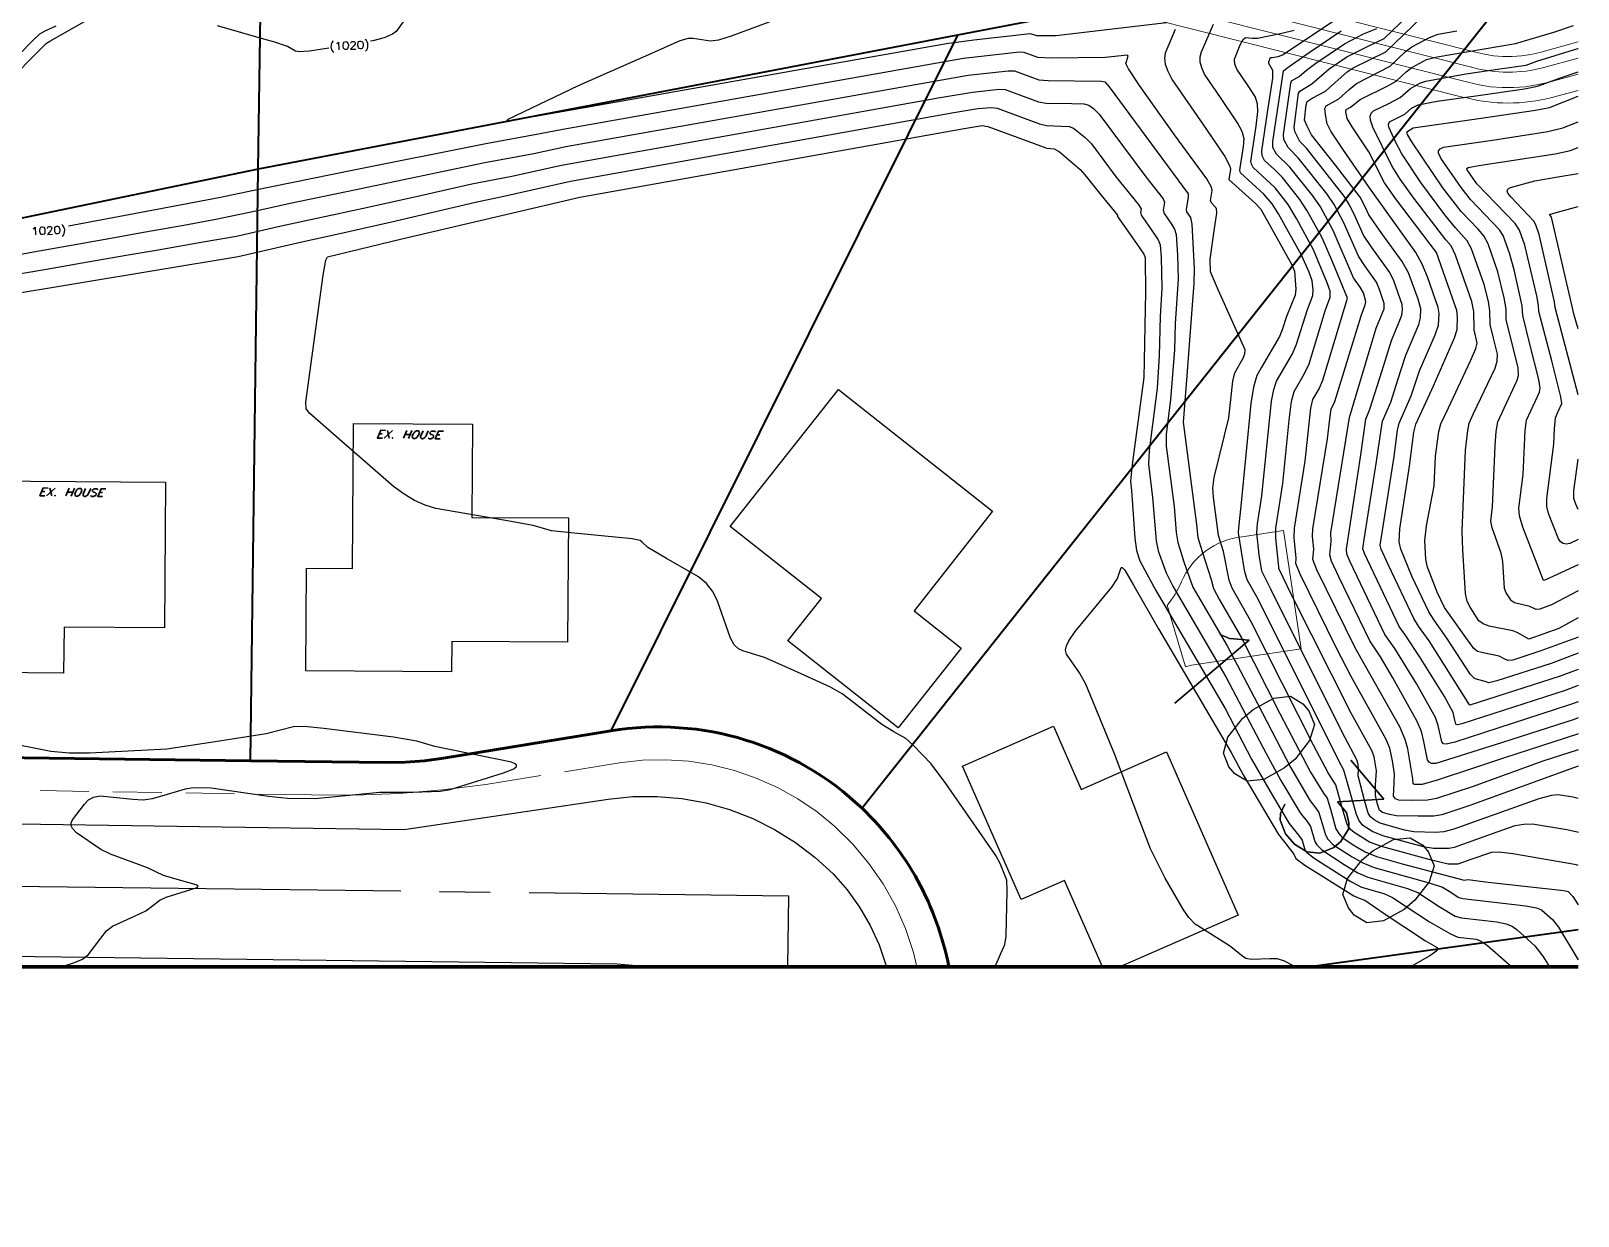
# Model space of a CAD drawing. Header units: feet. Extents: x 7 to 2308, y -319 to 1396.
# Drawn here: x 1217.5 to 1615.1, y -317.9 to -13.3 of the extents above; entities that cross this region are included whole.
import ezdxf

# ---------------------------------------------------------------- set-up
doc = ezdxf.new("R2010")
doc.units = ezdxf.units.FT
doc.header["$MEASUREMENT"] = 0
for name, color, linetype in [('PDF_ANNOT-DL-T20', 7, 'Continuous'), ('PDF_TB-BORDER', 7, 'Continuous'), ('PDF_X1003BASE$1ELEV_ANNO_COV', 7, 'Continuous'), ('PDF_X1003BASE$PA_PARCEL', 7, 'Continuous'), ('PDF_X1003BASE$PA_ROW', 7, 'Continuous'), ('PDF_X1003BASE$SD_CL', 7, 'Continuous'), ('PDF_X1003BASE$ST_STREET_CL', 7, 'Continuous'), ('PDF_X1003BASE$TR_CURB', 7, 'Continuous'), ('PDF_X1003BASE$TR_SIDEWALK', 7, 'Continuous')]:
    doc.layers.add(name, color=color, linetype=linetype)
for name, color, linetype, true_color in [('PDF_X1003BASE$BL_BUILDING', 7, 'Continuous', 0x979797), ('PDF_X1003BASE$CR_CONT_DEF', 7, 'Continuous', 0x979797), ('PDF_X1003BASE$CR_NDX_DEF', 7, 'Continuous', 0x767676)]:
    doc.layers.add(name, color=color, linetype=linetype, true_color=true_color)

msp = doc.modelspace()

# ---------------------------------------------------------------- linework, layer by layer
at = {"layer": 'PDF_ANNOT-DL-T20', "lineweight": 30}
for points in [[(1307.78, -117.95), (1306.5, -117.95), (1307.35, -115.93), (1308.58, -115.98)], [(1307.73, -116.89), (1306.98, -116.89)], [(1308.21, -117.95), (1310.39, -115.98)], [(1309.54, -118.01), (1309.06, -115.98)], [(1313.17, -118.01), (1314.02, -116.03)], [(1314.98, -116.99), (1313.65, -116.99)], [(1314.5, -118.06), (1315.35, -116.03)], [(1319.56, -116.09), (1318.92, -117.53), (1318.71, -117.79), (1318.44, -118.01), (1318.12, -118.11), (1317.96, -118.11), (1317.7, -118.01), (1317.59, -117.79), (1317.59, -117.53), (1318.23, -116.09)], [(1319.51, -117.85), (1319.62, -118.01), (1319.83, -118.11), (1320.2, -118.11), (1320.58, -118.01), (1320.84, -117.85), (1320.95, -117.58), (1320.95, -117.37), (1320.9, -117.26), (1320.74, -117.15), (1320.2, -116.99), (1320.1, -116.89), (1320.04, -116.78), (1319.99, -116.62), (1320.1, -116.41), (1320.36, -116.19), (1320.68, -116.14), (1321.06, -116.14), (1321.32, -116.25), (1321.43, -116.41)], [(1322.6, -118.17), (1321.38, -118.11), (1322.23, -116.14), (1323.45, -116.14)], [(1322.55, -117.1), (1321.8, -117.1)], [(1221.04, -132.77), (1219.77, -132.77), (1220.62, -130.75), (1221.84, -130.8)], [(1221.47, -132.77), (1223.66, -130.8)], [(1222.8, -132.77), (1222.32, -130.8)], [(1226.43, -132.83), (1227.28, -130.86)], [(1227.76, -132.88), (1228.62, -130.86)], [(1232.83, -130.91), (1232.19, -132.35), (1231.97, -132.61), (1231.71, -132.83), (1231.39, -132.93), (1231.23, -132.93), (1230.96, -132.83), (1230.85, -132.61), (1230.85, -132.35), (1231.49, -130.91)], [(1232.77, -132.67), (1232.88, -132.83), (1233.09, -132.93), (1233.52, -132.93), (1233.84, -132.83), (1234.11, -132.67), (1234.21, -132.4), (1234.21, -132.19), (1234.16, -132.08), (1234, -131.97), (1233.52, -131.81), (1233.36, -131.71), (1233.31, -131.6), (1233.25, -131.39), (1233.36, -131.23), (1233.63, -131.02), (1233.95, -130.96), (1234.32, -130.96), (1234.59, -131.07), (1234.69, -131.23)], [(1235.87, -132.99), (1234.64, -132.93), (1235.49, -130.96), (1236.72, -130.96)], [(1220.99, -131.71), (1220.25, -131.71)], [(1228.24, -131.81), (1226.91, -131.81)], [(1235.81, -131.92), (1235.07, -131.92)]]:
    msp.add_lwpolyline(points, dxfattribs=at)
for points in [[(1310.39, -117.79), (1310.45, -117.9), (1310.34, -118.01), (1310.29, -117.9)], [(1316.58, -116.09), (1316.95, -116.09), (1317.11, -116.19), (1317.22, -116.35), (1317.27, -116.57), (1317.22, -116.83), (1317, -117.31), (1316.79, -117.58), (1316.63, -117.79), (1316.36, -117.95), (1316.15, -118.06), (1315.78, -118.06), (1315.62, -117.95), (1315.51, -117.79), (1315.46, -117.58), (1315.51, -117.31), (1315.72, -116.83), (1315.94, -116.57), (1316.1, -116.35), (1316.36, -116.14)], [(1229.84, -130.91), (1230.21, -130.91), (1230.37, -131.02), (1230.48, -131.18), (1230.53, -131.39), (1230.48, -131.65), (1230.27, -132.13), (1230.05, -132.4), (1229.89, -132.61), (1229.63, -132.77), (1229.41, -132.88), (1229.04, -132.88), (1228.88, -132.77), (1228.78, -132.61), (1228.72, -132.4), (1228.78, -132.13), (1228.99, -131.65), (1229.2, -131.34), (1229.36, -131.18), (1229.63, -130.96)], [(1223.66, -132.61), (1223.71, -132.72), (1223.6, -132.83), (1223.55, -132.72)]]:
    msp.add_lwpolyline(points, close=True, dxfattribs=at)
at = {"layer": 'PDF_TB-BORDER', "lineweight": 140}
msp.add_lwpolyline([(1154.46, -317.82), (1154.46, -253.84), (1615.06, -253.84)], dxfattribs=at)
at = {"layer": 'PDF_X1003BASE$1ELEV_ANNO_COV', "lineweight": 25}
for points in [[(1296.05, -16.56), (1296.21, -16.5), (1296.48, -16.18), (1296.59, -18.16)], [(1299.68, -16.5), (1299.68, -16.4), (1299.73, -16.24), (1299.84, -16.13), (1300, -16.02), (1300.42, -16.02), (1300.58, -16.08), (1300.69, -16.18), (1300.8, -16.4), (1300.8, -16.56), (1300.74, -16.77), (1300.53, -17.04), (1299.62, -18.05), (1300.96, -18)], [(1221.68, -64.11), (1221.68, -64), (1221.79, -63.79), (1221.9, -63.68), (1222.06, -63.58), (1222.43, -63.58), (1222.75, -63.74), (1222.86, -63.95), (1222.86, -64.11), (1222.59, -64.64), (1221.68, -65.6), (1223.02, -65.55)], [(1218.06, -64.16), (1218.27, -64.06), (1218.54, -63.74), (1218.65, -65.76)]]:
    msp.add_lwpolyline(points, dxfattribs=at)
for points in [[(1297.92, -16.24), (1298.4, -16.08), (1298.72, -16.18), (1298.88, -16.45), (1299.04, -16.93), (1299.04, -17.2), (1298.93, -17.68), (1298.77, -18), (1298.51, -18.1), (1298.29, -18.1), (1298.03, -18), (1297.81, -17.73), (1297.71, -17.25), (1297.71, -16.98), (1297.76, -16.5)], [(1302.02, -15.92), (1302.24, -15.92), (1302.5, -16.02), (1302.72, -16.29), (1302.82, -16.77), (1302.82, -17.04), (1302.77, -17.52), (1302.56, -17.84), (1302.29, -17.94), (1302.13, -17.94), (1301.81, -17.84), (1301.6, -17.57), (1301.49, -17.09), (1301.49, -16.82), (1301.54, -16.34), (1301.76, -16.02)], [(1224.08, -63.52), (1224.24, -63.52), (1224.56, -63.58), (1224.72, -63.84), (1224.88, -64.32), (1224.88, -64.59), (1224.78, -65.07), (1224.62, -65.39), (1224.35, -65.5), (1224.14, -65.5), (1223.87, -65.44), (1223.66, -65.12), (1223.55, -64.7), (1223.55, -64.38), (1223.6, -63.9), (1223.76, -63.63)], [(1220.25, -63.68), (1220.46, -63.68), (1220.73, -63.74), (1220.94, -64), (1221.04, -64.48), (1221.04, -64.8), (1220.99, -65.28), (1220.83, -65.55), (1220.51, -65.66), (1220.35, -65.66), (1220.03, -65.6), (1219.87, -65.34), (1219.71, -64.86), (1219.71, -64.54), (1219.82, -64.06), (1219.98, -63.79)], [(1511.43, -186.03), (1530.51, -169.88), (1525.5, -169.45), (1523.05, -168.39), (1525.5, -169.45), (1530.51, -169.88)], [(1544.37, -186.24), (1545.87, -188.06), (1547.31, -191.52), (1546.08, -195.68), (1542.35, -200.43), (1539.58, -202.72), (1534.3, -205.65), (1530.03, -206.13), (1526.83, -204.21), (1525.29, -202.4), (1523.9, -198.88), (1525.07, -194.77), (1528.86, -189.98), (1531.58, -187.68), (1536.86, -184.75), (1541.12, -184.27)], [(1544.37, -186.24), (1545.87, -188.06), (1547.31, -191.52), (1546.08, -195.68), (1542.35, -200.43), (1539.58, -202.72), (1534.3, -205.65), (1530.03, -206.13), (1526.83, -204.21), (1525.29, -202.4), (1523.9, -198.88), (1525.07, -194.77), (1528.86, -189.98), (1531.58, -187.68), (1536.86, -184.75), (1541.12, -184.27)], [(1539.68, -211.99), (1538.62, -214.45), (1538.51, -216.15), (1539.9, -219.62), (1542.19, -222.34), (1545.39, -224.31), (1548.74, -224.58), (1552.26, -223.19), (1554.08, -221.64), (1556.05, -218.44), (1556.16, -216.79), (1555.52, -214.18), (1553.22, -211.46), (1565.11, -210.77), (1556.63, -200.75), (1565.11, -210.77), (1553.22, -211.46), (1555.52, -214.18), (1556.16, -216.79), (1556.05, -218.44), (1554.08, -221.64), (1552.26, -223.19), (1548.74, -224.58), (1545.39, -224.31), (1542.19, -222.34), (1539.9, -219.62), (1538.51, -216.15), (1538.62, -214.45)], [(1575.13, -222.55), (1576.63, -224.36), (1578.07, -227.88), (1576.84, -231.99), (1573.11, -236.73), (1570.34, -239.08), (1565.06, -242.01), (1560.79, -242.49), (1557.54, -240.52), (1556.05, -238.7), (1554.61, -235.24), (1555.84, -231.08), (1559.57, -226.33), (1562.34, -224.04), (1567.62, -221.11), (1571.88, -220.63)], [(1575.13, -222.55), (1576.63, -224.36), (1578.07, -227.88), (1576.84, -231.99), (1573.11, -236.73), (1570.34, -239.08), (1565.06, -242.01), (1560.79, -242.49), (1557.54, -240.52), (1556.05, -238.7), (1554.61, -235.24), (1555.84, -231.08), (1559.57, -226.33), (1562.34, -224.04), (1567.62, -221.11), (1571.88, -220.63)]]:
    msp.add_lwpolyline(points, close=True, dxfattribs=at)
for centre, radius, start, end in [((1296.62, -17.31), 2.07, 135.6339, 230.3917), ((1301.97, -17.06), 2.1, 315.5647, 48.4544), ((1224.04, -64.66), 2.09, 315.2772, 50.6447)]:
    msp.add_arc(centre, radius, start, end, dxfattribs=at)
at = {"layer": 'PDF_X1003BASE$BL_BUILDING', "lineweight": 25}
for points in [[(1412, -170.04), (1420.59, -159.16), (1397.18, -140.66), (1424.96, -105.48), (1464.57, -136.77), (1444.42, -162.36), (1456.52, -171.9), (1440.31, -192.43)], [(1288.11, -177.77), (1288.27, -151.38), (1300.1, -151.49), (1300.37, -114.22), (1330.92, -114.38), (1330.76, -138.32), (1355.6, -138.48), (1355.39, -170.41), (1325.59, -170.25), (1325.53, -178.04)], [(1188.74, -178.04), (1188.95, -153.25), (1205.48, -153.35), (1205.69, -128.94), (1252.07, -129.31), (1251.81, -166.73), (1225.95, -166.52), (1225.84, -178.35)]]:
    msp.add_lwpolyline(points, close=True, dxfattribs=at)
msp.add_lwpolyline([(1492.84, -253.84), (1483.07, -231.61), (1471.92, -236.52), (1456.84, -202.29), (1480.24, -192), (1487.38, -208.21), (1509.3, -198.61), (1527.69, -240.52), (1497.33, -253.84)], dxfattribs=at)
at = {"layer": 'PDF_X1003BASE$CR_CONT_DEF', "lineweight": 25}
for points in [[(1209.96, -28.07), (1221.47, -16.45), (1222.27, -15.97), (1241.94, -4.72)], [(1408.96, -10.37), (1397.4, -14.64), (1394.14, -15.7), (1392.12, -15.97), (1387.64, -15.28), (1386.36, -15.28), (1384.18, -15.86), (1376.18, -19.44), (1358.11, -27.43), (1340.03, -36.12), (1339.66, -36.5), (1339.87, -36.55), (1452.79, -16.56), (1459.77, -15.65), (1474.27, -14), (1475.87, -14.48), (1480.88, -14.48), (1509.3, -11.12)], [(1615.06, -210.55), (1613.68, -210.18), (1609.95, -209.59), (1608.24, -209.75), (1604.99, -210.66), (1583.13, -218.44), (1580.57, -219.14), (1578.44, -219.3), (1572.89, -219.14), (1570.44, -218.66), (1564.2, -216.9), (1562.66, -216.05), (1561.7, -215.3), (1561.11, -214.29), (1560.15, -210.98), (1558.55, -204.74), (1558.61, -203.14), (1558.55, -201.86), (1558.18, -200.59), (1554.45, -193.5), (1536.11, -156.76), (1533.76, -152.13), (1533.12, -147.97), (1532.54, -142.32), (1532.7, -139.97), (1533.76, -132.83), (1536.27, -108.46), (1536.86, -105.43), (1537.6, -103.29), (1541.71, -96.31), (1542.67, -93.86), (1545.49, -84.9), (1546.93, -81.28), (1546.99, -79.89), (1546.72, -77.54), (1545.92, -75.31), (1544, -70.93), (1538.08, -60.33), (1536.43, -57.77), (1534.3, -55.31), (1528.33, -49.77), (1528.17, -49.13), (1529.07, -43.05), (1529.23, -41.03), (1528.7, -39.16), (1527.53, -36.92), (1523.32, -30.68), (1519.05, -24.45), (1518.36, -22.85), (1517.98, -21.36), (1517.98, -19.97), (1518.3, -18.69), (1521.4, -11.55)], [(1615.06, -198.03), (1606.05, -201.01), (1587.82, -207.57), (1578.65, -210.55), (1576.36, -210.98), (1572.2, -211.09), (1569, -210.98), (1568.15, -210.61), (1567.67, -209.97), (1567.83, -206.66), (1567.88, -204.21), (1567.35, -200.85), (1566.66, -197.65), (1565.64, -195.2), (1556.74, -179.21), (1553.01, -171.96), (1543.68, -152.93), (1542.56, -150.21), (1542.61, -148.82), (1542.13, -143.54), (1542.19, -141.14), (1544.91, -123.87), (1546.4, -110.28), (1546.93, -108.04), (1548.53, -105.27), (1549.44, -103.08), (1555.84, -82.02), (1552, -72.8), (1549.28, -66.46), (1545.44, -59.53), (1543.57, -56.65), (1539.1, -51), (1537.02, -48.97), (1534.51, -46.62), (1533.87, -45.4), (1533.82, -44.17), (1535.26, -34.26), (1536.59, -25.46), (1536.64, -23.49), (1535.63, -21.73), (1535.58, -21.25), (1536.06, -20.18), (1536.48, -20.13), (1538.03, -19.92), (1539.1, -19.49), (1553.12, -10.16)], [(1615.06, -185.71), (1612.88, -186.51), (1583.4, -196.05), (1581.16, -196.64), (1580.46, -196.53), (1580.04, -196), (1579.13, -191.79), (1578.39, -189.76), (1573.64, -181.18), (1567.94, -172.06), (1565.43, -168.39), (1556.47, -149.78), (1555.68, -147.75), (1555.57, -146.48), (1559.14, -122.86), (1560.53, -113.1), (1561.59, -110.54), (1564.68, -100.57), (1567.08, -92.9), (1568.74, -88.9), (1569.8, -86.34), (1569.96, -84.9), (1569.86, -83.62), (1567.72, -77.54), (1566.66, -75.41), (1562.07, -69.02), (1559.94, -65.82), (1557.75, -60.97), (1556.42, -58.19), (1554.93, -55.79), (1545.28, -43.48), (1543.57, -41.72), (1542.29, -39.16), (1542.08, -38.09), (1543.25, -29.3), (1543.57, -28.77), (1546.67, -26.95), (1551.14, -23.11), (1555.68, -20.02), (1560.79, -17.41), (1565.27, -15.28), (1571.4, -9.36)], [(1615.06, -181.55), (1611.76, -182.83), (1585.21, -191.36), (1584.09, -191.63), (1583.66, -191.42), (1583.4, -190.46), (1582.97, -188.48), (1580.73, -184.38), (1574.28, -174.09), (1570.66, -168.49), (1569.11, -166.36), (1560.21, -147.59), (1559.78, -146.42), (1560.1, -143.97), (1563.3, -123.98), (1564.47, -115.82), (1564.79, -113.64), (1566.92, -108.73), (1568.74, -102.97), (1570.76, -96.63), (1574.12, -88.79), (1574.6, -87.09), (1574.65, -84.74), (1573.96, -82.24), (1571.46, -75.52), (1569.86, -72.59), (1564.63, -65.34), (1561.27, -60.59), (1560.31, -58.51), (1559.09, -56.01), (1552.74, -47.8), (1546.56, -40.01), (1545.44, -37.83), (1544.75, -36.23), (1545.17, -32.34), (1545.44, -31.43), (1546.72, -30.63), (1550.18, -28.82), (1555.73, -23.86), (1557.27, -22.85), (1565.7, -18.69), (1570.23, -14.37), (1575.03, -9.68)], [(1223.87, -12.13), (1221.04, -13.41), (1219.61, -14.16), (1217.95, -15.81), (1207.13, -26.79)], [(1511.53, -12.93), (1508.98, -19.06), (1508.76, -20.29), (1508.92, -21.89), (1509.61, -23.7), (1510.73, -25.89), (1519.58, -38.68), (1524.28, -45.56), (1525.61, -48.06), (1525.71, -48.81), (1525.34, -51.48), (1532.17, -57.71), (1533.5, -59.15), (1541.39, -73.23), (1542.19, -75.04), (1542.56, -79.68), (1542.35, -81.22), (1540.16, -86.71), (1538.99, -90.13), (1538.35, -91.83), (1533.6, -99.88), (1532.54, -101.85), (1531.69, -104.89), (1530.99, -109.05), (1528.38, -135.44), (1527.79, -140.98), (1527.69, -142.32), (1529.29, -151.91), (1529.93, -154.26), (1532.43, -158.68), (1543.04, -179.79), (1553.6, -201.01), (1554.82, -203.2), (1558.02, -214.61), (1558.82, -216.42), (1559.46, -217.27), (1562.34, -219.08), (1564.79, -220.04), (1575.29, -222.87), (1577.91, -223.35), (1581.85, -223.35), (1583.29, -223.03), (1594.27, -219.14), (1598.86, -217.54), (1601.15, -217.17), (1603.39, -217.11), (1612.18, -218.55), (1614.85, -219.14), (1615.06, -219.24)], [(1615.06, -202.29), (1587.29, -212.37), (1580.09, -214.77), (1577.96, -215.14), (1573.96, -215.14), (1568.36, -215.03), (1566.6, -214.66), (1564.79, -214.13), (1564.04, -213.54), (1563.46, -211.78), (1562.98, -209.7), (1563.03, -207.14), (1563.25, -203.46), (1562.66, -199.84), (1562.07, -198.24), (1556.85, -188.8), (1541.44, -158.2), (1538.19, -151.49), (1538.14, -151.01), (1537.39, -143.65), (1537.39, -141.09), (1539.2, -129.58), (1540.85, -113.32), (1541.44, -108.52), (1542.13, -106.01), (1544.8, -101.37), (1545.92, -98.87), (1550.08, -85.27), (1551.36, -81.7), (1551.36, -80.16), (1550.61, -78.02), (1547.04, -69.55), (1542.67, -61.5), (1540.54, -57.93), (1537.18, -53.66), (1531.58, -48.38), (1531.1, -47.58), (1530.99, -46.89), (1532.33, -37.83), (1532.8, -34.04), (1532.65, -32.02), (1532.11, -30.21), (1530.09, -27.17), (1527.37, -23.17), (1526.83, -21.84), (1526.78, -20.61), (1528.22, -16.88), (1528.97, -15.49), (1529.61, -15.01), (1531.31, -15.17), (1532.65, -15.17), (1538.94, -13.89), (1542.13, -13.09)], [(1615.06, -189.82), (1614.05, -190.24), (1595.66, -196.21), (1578.55, -201.6), (1577.43, -201.6), (1576.84, -201.23), (1576.41, -200.64), (1575.45, -195.89), (1574.81, -193.34), (1573.69, -190.78), (1567.46, -179.58), (1564.26, -174.14), (1561.59, -170.09), (1553.54, -153.57), (1551.73, -149.62), (1551.25, -147.91), (1551.62, -144.5), (1551.52, -142.32), (1556.31, -112.68), (1557.91, -107.19), (1563.19, -89.7), (1564.36, -86.82), (1565.22, -84.74), (1565.22, -83.36), (1564.04, -79.78), (1563.25, -77.92), (1560.26, -73.65), (1558.61, -71.2), (1554.88, -62.62), (1552.37, -57.93), (1550.61, -55.31), (1543.15, -45.93), (1540.54, -43.32), (1539.47, -41.24), (1539.36, -39.91), (1541.28, -26.79), (1541.44, -26.15), (1543.36, -25.03), (1545.23, -23.43), (1547.68, -21.57), (1555.04, -16.61), (1559.94, -14.11), (1563.35, -12.67)], [(1615.06, -177.4), (1610.43, -179.15), (1587.29, -186.62), (1587.13, -186.46), (1576.79, -170.09), (1574.07, -166.31), (1572.84, -164.33), (1566.23, -150.47), (1564.47, -146.48), (1564.2, -145.46), (1564.79, -141.68), (1567.83, -122.65), (1568.68, -115.93), (1569.06, -114.12), (1572.2, -107.08), (1574.33, -100.63), (1578.33, -91.46), (1579.19, -88.95), (1579.4, -85.97), (1579.08, -84.37), (1576.36, -76.53), (1575.03, -73.23), (1573.37, -70.24), (1561.43, -53.66), (1554.61, -43.75), (1551.52, -39.05), (1550.61, -37.24), (1550.18, -34.79), (1550.02, -33.3), (1550.34, -32.6), (1553.54, -30.74), (1556.26, -28.39), (1558.13, -26.85), (1566.76, -22.42), (1570.66, -18.74), (1572.31, -17.41), (1576.89, -15.01), (1579.08, -14.16), (1583.88, -13.31)], [(1615.06, -169.13), (1614.96, -169.19), (1605.52, -172.65), (1598.27, -175), (1597.04, -175.1), (1596.08, -174.68), (1594.75, -173.98), (1590.7, -173.13), (1589.21, -172.76), (1588.25, -172.06), (1586.22, -169.19), (1580.78, -161.46), (1578.87, -157.51), (1576.36, -151.11), (1575.93, -149.19), (1575.72, -144.24), (1576.09, -140.5), (1577.21, -134.64), (1578.07, -130.22), (1578.44, -122.59), (1579.24, -116.3), (1579.82, -114.28), (1581.74, -110.17), (1587.45, -98.07), (1588.78, -94.92), (1589.1, -93.54), (1588.35, -90.13), (1588.3, -85.43), (1587.77, -82.88), (1583.56, -70.93), (1582.49, -68.59), (1581.1, -67.04), (1572.84, -56.27), (1569.38, -51.42), (1567.19, -48.01), (1562.29, -38.04), (1561.7, -36.23), (1561.65, -35.27), (1561.91, -34.47), (1562.5, -33.88), (1566.39, -31.96), (1569.38, -30.47), (1572.04, -28.13), (1574.39, -26.79), (1575.93, -26.21), (1586.22, -24.39), (1594.97, -23.11), (1601.74, -22.1), (1604.45, -21.14), (1615.01, -17.84), (1615.06, -17.84)], [(1207.02, -72.16), (1218.11, -70.13), (1226.86, -68.59), (1238, -66.56), (1246.42, -65.07), (1256.71, -63.2), (1264.97, -61.71), (1275.21, -59.58), (1284.06, -57.61), (1300.64, -54.19), (1334.12, -47.16), (1346.7, -44.81), (1354.91, -43), (1458.33, -24.71), (1468.62, -23.54), (1470.27, -23.59), (1476.51, -25.89), (1478.91, -26.1), (1492.5, -26.21), (1493.41, -26.42), (1494.58, -27.65), (1514.89, -55.15), (1514.89, -56.11), (1514.31, -59.1), (1514.47, -59.79), (1515.48, -61.29), (1515.8, -62.99), (1516.44, -74.35), (1516.28, -78.24), (1515.16, -93.91), (1514.52, -101.96), (1513.56, -113.9), (1517.03, -140.18), (1517.34, -143.49), (1518.46, -147.06), (1520.81, -154.26), (1521.34, -156.6), (1522.94, -159.54), (1528.59, -169.29), (1538.4, -188.75), (1546.29, -203.78), (1549.6, -209.17), (1550.56, -210.5), (1551.41, -213.27), (1552.85, -218.39), (1553.54, -219.56), (1554.45, -220.58), (1557.7, -222.71), (1560.37, -224.31), (1563.3, -225.48), (1569.86, -227.35), (1585.8, -231.56), (1586.7, -231.35), (1591.98, -232.09), (1611.38, -234.17), (1612.5, -234.44), (1613.73, -235.72), (1615.06, -237.9)], [(1615.06, -164.17), (1610.11, -166.84), (1602.38, -169.61), (1599.55, -168.01), (1598.27, -167.48), (1592.19, -166.25), (1590.7, -165.72), (1589.53, -164.87), (1587.34, -161.4), (1586.6, -159.91), (1586.17, -157.88), (1585.48, -146.69), (1585.26, -141.89), (1586.12, -121.05), (1586.7, -115.98), (1587.08, -114.12), (1588.19, -111.66), (1593.74, -99.99), (1594.27, -98.18), (1594.33, -96.36), (1593.37, -92.31), (1592.46, -88.74), (1592.41, -85.22), (1592.03, -82.88), (1590.91, -78.45), (1587.66, -69.28), (1586.6, -67.26), (1583.56, -63.95), (1580.84, -60.59), (1574.65, -52.28), (1569.75, -44.92), (1568.15, -41.83), (1566.44, -38.09), (1566.34, -37.3), (1566.6, -36.66), (1570.55, -34.68), (1572.25, -33.19), (1573.96, -32.28), (1578.87, -31.38), (1589.42, -29.89), (1601.31, -28.18), (1604.61, -27.54), (1610.53, -25.35), (1615.06, -23.86)], [(1210.33, -76.43), (1221.42, -74.51), (1230.59, -72.91), (1241.89, -70.99), (1250.15, -69.55), (1261.24, -67.63), (1270.25, -66.03), (1281.77, -63.42), (1302.5, -58.99), (1315.67, -56.01), (1330.76, -52.65), (1341.05, -50.68), (1353.84, -47.8), (1451.13, -30.42), (1459.4, -29.03), (1466.27, -28.29), (1467.87, -28.39), (1476.4, -31.54), (1478.37, -31.91), (1484.99, -31.96), (1488.08, -32.07), (1489.36, -32.39), (1490.53, -33.24), (1492.02, -34.68), (1504.02, -50.78), (1508.44, -56.43), (1508.82, -57.34), (1508.44, -59.37), (1508.66, -60.27), (1510.57, -62.99), (1511.32, -64.27), (1511.75, -65.66), (1512.12, -70.99), (1512.28, -77.12), (1511.48, -88.47), (1511.32, -95.3), (1510.31, -108.04), (1509.24, -117.05), (1509.24, -120.03), (1511.27, -135.49), (1511.8, -142.21), (1512.17, -144.77), (1513.72, -149.73), (1516.07, -156.28), (1524.92, -171.37), (1532.65, -186.14), (1541.28, -202.72), (1546.24, -211.14), (1547.68, -213.06), (1548.42, -214.13), (1550.13, -219.94), (1550.72, -221), (1552.05, -222.39), (1557.01, -225.59), (1559.73, -227.13), (1562.66, -228.31), (1576.84, -232.2), (1580.25, -233.32), (1581.9, -234.38), (1584.46, -235.98), (1585.42, -236.3), (1601.68, -238.12), (1604.4, -238.65), (1605.68, -239.18), (1608.51, -241.63), (1610, -243.61), (1615.06, -251.98)], [(1615.06, -157.24), (1608.24, -160.76), (1605.2, -161.88), (1604.29, -161.99), (1602.7, -161.19), (1598.75, -160.28), (1597.95, -159.8), (1596.62, -157.72), (1596.19, -156.6), (1595.71, -149.67), (1595.34, -147.49), (1592.99, -141.04), (1592.62, -139.33), (1593.1, -135.6), (1593.74, -119.93), (1594.01, -116.25), (1594.43, -113.8), (1599.44, -103.08), (1599.76, -101.91), (1599.71, -99.83), (1597.63, -91.67), (1596.62, -87.46), (1596.56, -84.79), (1596.08, -81.92), (1594.43, -75.25), (1591.93, -68.06), (1590.86, -65.98), (1589.37, -64.27), (1585, -59.69), (1580.3, -53.61), (1572.36, -41.83), (1571.24, -39.96), (1571.03, -39.27), (1572.68, -38.2), (1589.58, -35.86), (1604.13, -33.72), (1607.71, -32.98), (1615.06, -30.1)], [(1167.36, -88.42), (1270.73, -71.31), (1287.04, -67.52), (1296.05, -65.55), (1309.75, -62.46), (1331.72, -57.29), (1339.02, -55.79), (1356.13, -51.9), (1454.65, -34.31), (1460.84, -33.3), (1464.35, -32.98), (1465.79, -33.19), (1476.62, -37.24), (1478.43, -37.67), (1482.21, -37.78), (1484.24, -37.88), (1485.41, -38.31), (1488.4, -40.71), (1490.05, -42.36), (1496.39, -50.89), (1501.99, -57.87), (1502.74, -59.05), (1502.58, -60.01), (1502.74, -60.65), (1505.14, -64.11), (1507.11, -66.99), (1507.7, -68.32), (1507.96, -71.57), (1508.07, -79.41), (1507.64, -86.71), (1507.43, -96.84), (1506.9, -105.11), (1504.82, -121.15), (1504.66, -124.67), (1505.72, -133.2), (1506.63, -144.34), (1507.16, -146.96), (1509.19, -152.61), (1510.89, -155.96), (1524.54, -179.31), (1534.88, -199.04), (1538.67, -205.92), (1543.63, -214.23), (1545.44, -216.47), (1546.29, -217.75), (1547.41, -221.64), (1547.89, -222.5), (1549.22, -223.78), (1554.93, -227.51), (1558.5, -229.69), (1561.06, -230.81), (1571.19, -233.69), (1573.85, -234.7), (1579.35, -238.33), (1583.5, -240.78), (1585.1, -241.26), (1594.22, -242.27), (1596.62, -242.75), (1598.11, -243.39), (1599.39, -244.3), (1603.97, -248.41), (1606.05, -251.07), (1607.76, -253.84)], [(1465.2, -253.84), (1465.47, -253.31), (1467.71, -248.09), (1468.09, -245.9), (1468.35, -234.33), (1468.25, -231.56), (1466.54, -227.29), (1465.42, -225.21), (1452.57, -206.72), (1448.79, -201.65), (1444.26, -196.91), (1442.28, -195.15), (1439.25, -193.39), (1436.1, -191.52), (1428.85, -185.87), (1425.92, -183.69), (1422.93, -181.98), (1413.55, -177.66), (1405.98, -174.36), (1400.43, -172.65), (1399.26, -172.12), (1398.2, -171.05), (1397.24, -169.35), (1393.77, -159.64), (1392.65, -157.3), (1391.11, -155.32), (1389.03, -153.62), (1380.82, -148.93), (1376.02, -146.05), (1374.58, -144.72), (1373.99, -144.29), (1371.97, -143.86), (1357.04, -142.42), (1351.23, -141.78), (1346.54, -140.4), (1339.39, -139.12), (1321.54, -136.03), (1318.76, -135.17), (1316.04, -133.95), (1313.33, -132.35), (1310.66, -130.43), (1297.33, -118.86), (1289.12, -111.61), (1288.16, -110.44), (1288.11, -108.73), (1292.53, -76.11), (1293.28, -72.27), (1293.65, -71.36), (1312.79, -66.72), (1358.48, -56.06), (1457.26, -38.36), (1461.96, -37.62), (1463.34, -37.88), (1473.63, -41.67), (1478.53, -43.48), (1480.45, -43.64), (1481.68, -44.33), (1487.12, -48.97), (1488.29, -50.3), (1492.45, -55.47), (1496.66, -60.65), (1496.66, -60.97), (1501.62, -67.95), (1503.48, -70.72), (1503.8, -71.52), (1503.91, -80.69), (1503.8, -84.58), (1503.59, -98.07), (1503.43, -102.39), (1500.45, -124.78), (1500.02, -129.04), (1500.29, -131.39), (1501.19, -143.7), (1501.57, -146.85), (1502.47, -149.51), (1506.58, -157.14), (1524.33, -187.47), (1531.15, -200.43), (1536.54, -209.81), (1540.85, -217.01), (1543.2, -219.99), (1544.16, -221.27), (1544.85, -223.72), (1545.28, -224.36), (1547.25, -225.91), (1556.63, -231.88), (1559.41, -233.32), (1565.16, -234.97), (1567.4, -235.98), (1576.89, -242.27), (1582.28, -245.37), (1584.14, -246.17), (1588.89, -246.75), (1590.01, -247.18), (1591.77, -248.35), (1598.07, -253.84)], [(1615.06, -150.53), (1606.53, -154.47), (1606.21, -154.53), (1600.88, -140.88), (1600.03, -137.89), (1599.87, -135.97), (1600.99, -127.28), (1601.47, -116.03), (1601.84, -113.32), (1605.15, -106.17), (1605.31, -105.16), (1604.99, -102.87), (1602.7, -93.8), (1600.83, -86.45), (1600.67, -84), (1598.64, -74.72), (1597.47, -70.4), (1595.82, -65.92), (1594.86, -64.43), (1587.45, -56.65), (1585, -53.56), (1579.82, -45.98), (1579.19, -44.76), (1579.19, -44.12), (1579.66, -43.59), (1580.52, -43.16), (1593.1, -41.4), (1607.28, -39.21), (1611.12, -38.25), (1615.06, -36.71)], [(1615.06, -106.87), (1609.15, -84.37), (1608.99, -82.93), (1605.04, -65.66), (1604.24, -63.15), (1603.71, -62.19), (1597.84, -56.06), (1597.04, -54.99), (1596.88, -54.41), (1597.1, -53.93), (1597.68, -53.56), (1603.92, -51.85), (1609.89, -50.78), (1615.06, -49.93)], [(1615.06, -89.91), (1614.1, -86.34), (1608.24, -61.18), (1607.76, -60.54), (1609.47, -59.95), (1615.06, -58.41)], [(1615.06, -136.29), (1614.48, -134.96), (1614, -133.47), (1614, -131.5), (1615.06, -123.34)], [(1225.19, -253.84), (1228.67, -252.67), (1230.69, -251.82), (1232.13, -250.75), (1235.39, -246.49), (1236.88, -244.57), (1238.42, -243.39), (1244.08, -240.78), (1246.95, -239.4), (1250.58, -236.68), (1252.23, -235.88), (1258.58, -233.96), (1260.17, -233.42), (1260.39, -233.1), (1259.91, -232.73), (1255.59, -231.51), (1251.54, -230.33), (1247.43, -228.36), (1237.94, -224.9), (1235.44, -223.67), (1229.2, -219.35), (1228.14, -218.28), (1227.82, -217.59), (1227.82, -216.79), (1228.14, -216.05), (1231.23, -211.99), (1232.24, -210.87), (1233.57, -210.18), (1235.28, -209.91), (1243.65, -210.77), (1246.31, -210.87), (1248.71, -210.55), (1252.55, -209.44), (1257.19, -208.05), (1259.11, -207.73), (1263.75, -207.84), (1278.51, -209.97), (1283.42, -210.5), (1290.46, -210.55), (1307.03, -208.96), (1315.62, -208.96), (1322.65, -208.69), (1325.21, -208.21), (1338.86, -203.94), (1341.53, -202.93), (1342.27, -202.34), (1342.27, -202.02), (1342.06, -201.76), (1340.99, -201.23), (1321.27, -197.17), (1316.63, -195.84), (1310.66, -194.77), (1292.69, -192.54), (1287.63, -192.06), (1284.91, -192.11), (1281.61, -193.02), (1277.87, -193.92), (1264.76, -196), (1252.39, -197.92), (1232.51, -198.88), (1227.39, -198.88), (1222.59, -198.45), (1210.06, -196)]]:
    msp.add_lwpolyline(points, dxfattribs=at)
at = {"layer": 'PDF_X1003BASE$CR_NDX_DEF', "lineweight": 25}
for points in [[(1314.23, -9.47), (1311.3, -13.47), (1310.34, -14.16), (1308.26, -15.12), (1305.33, -15.86), (1304.69, -15.97)], [(1293.97, -17.73), (1289.07, -18.53), (1286.4, -18.69), (1285.44, -18.53), (1283.42, -17.3), (1279.85, -16.13), (1277.93, -15.6), (1265.4, -12.03)], [(1615.06, -193.97), (1614.9, -194.03), (1596.14, -200.11), (1588.41, -202.66), (1578.87, -205.86), (1575.03, -206.98), (1573.05, -206.98), (1572.68, -206.82), (1572.63, -205.54), (1571.3, -197.76), (1570.66, -195.36), (1569.22, -192.16), (1560.47, -176.54), (1557.75, -171.85), (1547.95, -151.81), (1546.93, -149.14), (1547.15, -146.53), (1546.83, -143.22), (1546.88, -141.3), (1550.66, -118.11), (1551.25, -113), (1551.57, -110.49), (1552.58, -108.52), (1559.3, -86.55), (1560.37, -83.73), (1560.53, -82.82), (1559.89, -80.64), (1559.03, -79.14), (1557.38, -76.8), (1552.1, -64.64), (1548.85, -58.57), (1546.93, -55.74), (1541.01, -48.33), (1537.55, -44.97), (1536.64, -43.27), (1536.64, -41.72), (1539.36, -23.54), (1539.9, -23.17), (1540.85, -22.47), (1545.97, -18.85), (1554.18, -13.31)], [(1615.06, -173.18), (1608.13, -175.85), (1594.22, -180.33), (1592.09, -180.86), (1591.23, -180.54), (1589.21, -180.01), (1588.41, -179.74), (1587.45, -178.73), (1581.32, -169.35), (1578.07, -164.76), (1576.68, -162.63), (1572.31, -153.46), (1569.54, -146.48), (1569.06, -144.61), (1569.22, -141.3), (1571.77, -125.15), (1572.84, -116.46), (1573.37, -114.38), (1576.57, -107.51), (1577.91, -104.52), (1583.29, -92.21), (1583.98, -90.02), (1584.09, -86.77), (1583.93, -85.17), (1578.65, -70.29), (1568.42, -56.75), (1565.32, -52.38), (1561.27, -44.39), (1557.01, -37.94), (1555.73, -35.8), (1555.41, -34.15), (1555.46, -33.56), (1556.58, -32.92), (1559.03, -30.95), (1566.34, -27.38), (1568.31, -26.26), (1570.87, -23.86), (1572.31, -22.69), (1576.15, -20.66), (1578.87, -19.97), (1598.96, -16.56), (1608.88, -13.63), (1613.89, -11.97)], [(1615.06, -227.77), (1614.64, -227.61), (1598.27, -224.74), (1594.75, -224.36), (1592.78, -224.47), (1587.5, -226.28), (1584.14, -227.4), (1581.69, -227.45), (1577.37, -226.44), (1564.52, -222.92), (1561.49, -221.8), (1557.49, -219.3), (1556.58, -218.5), (1555.62, -216.95), (1554.34, -212.58), (1552.8, -207.09), (1552.48, -206.5), (1550.82, -204), (1547.04, -196.85), (1530.99, -164.97), (1526.19, -156.5), (1525.39, -154.42), (1523.96, -147.12), (1522.68, -143.01), (1521.4, -133.15), (1521.18, -130.86), (1521.5, -128.08), (1524.22, -117.31), (1525.29, -112.73), (1526.3, -103.35), (1526.83, -101.16), (1529.02, -97.38), (1529.45, -96.26), (1529.5, -95.24), (1522.68, -80.05), (1520.6, -75.25), (1520.49, -72), (1521.66, -64.06), (1522.25, -60.17), (1522.14, -58.94), (1520.86, -57.5), (1520.6, -56.86), (1521.02, -54.35), (1520.86, -53.5), (1519.64, -51.37), (1511.37, -40.01), (1502.36, -27.38), (1499.49, -23.06), (1498.85, -21.68), (1499.43, -19.81), (1499.27, -19.54), (1493.52, -20.18), (1479.76, -20.34), (1476.24, -20.18), (1472.67, -18.9), (1471.55, -18.8), (1457.16, -20.4), (1354.11, -38.63), (1348.35, -39.75), (1334.38, -42.36), (1299.62, -49.24), (1274.73, -54.3), (1265.72, -56.22), (1249.89, -59.21), (1227.12, -63.47)], [(1615.06, -144.02), (1612.93, -145.04), (1612.02, -145.2), (1611.22, -145.04), (1610.53, -144.61), (1610, -143.81), (1607.49, -137.36), (1607.07, -135.55), (1607.01, -133.47), (1608.83, -119.55), (1609.04, -115.56), (1609.25, -112.78), (1609.95, -111.13), (1610.9, -109.1), (1610.64, -107.35), (1608.29, -98.12), (1604.99, -85.43), (1604.88, -83.89), (1604.45, -81.44), (1601.36, -68.38), (1600.03, -64.54), (1598.86, -62.83), (1594.01, -57.77), (1589.05, -52.6), (1586.54, -49.02), (1586.49, -48.65), (1586.81, -48.38), (1589.58, -47.9), (1609.15, -44.92), (1613.14, -44.01), (1615.06, -43.27)], [(1542.37, -253.84), (1542.13, -253.68), (1539.42, -252.24), (1537.76, -251.76), (1535.9, -251.76), (1531.05, -251.92), (1529.71, -251.66), (1528.81, -251.07), (1525.5, -248.46), (1516.65, -242.86), (1515, -241.15), (1513.67, -239.18), (1508.92, -231.03), (1505.19, -223.51), (1502.52, -216.58), (1495.97, -199.09), (1488.56, -181.18), (1486.9, -178.25), (1483.55, -173.45), (1483.33, -172.49), (1483.55, -171.37), (1484.19, -170.04), (1485.84, -167.69), (1495.22, -156.23), (1496.71, -153.99), (1497.67, -151.17), (1497.94, -151.22), (1498.58, -151.91), (1500.82, -155.75), (1507.22, -167), (1525.87, -198.72), (1528.97, -204.48), (1538.08, -219.83), (1539.68, -221.91), (1542.03, -224.9), (1542.51, -226.01), (1544.85, -227.72), (1557.43, -235.61), (1558.77, -236.2), (1560.26, -236.73), (1565.27, -240.09), (1575.83, -247.13), (1578.87, -248.83), (1578.92, -249.31), (1578.55, -249.84), (1577, -251.02), (1572.03, -253.84)]]:
    msp.add_lwpolyline(points, dxfattribs=at)
at = {"layer": 'PDF_X1003BASE$PA_PARCEL', "lineweight": 40}
for points in [[(1615.06, 16.18), (1612.72, 15.7), (1455.56, -14.43), (1275.85, -48.81), (1276.65, 2.42), (1038.56, -47), (786.46, 16.6)], [(1612.72, 15.7), (1431.04, -213.06)], [(1455.56, -14.43), (1366.48, -193.18)], [(1273.88, -200.85), (1275.85, -48.81), (1165.5, -71.73), (1050.18, -95.67), (1037.55, -98.28), (931.46, -71.84), (817.96, -43.53)], [(1615.06, -244.3), (1546.23, -253.84)]]:
    msp.add_lwpolyline(points, dxfattribs=at)
at = {"layer": 'PDF_X1003BASE$PA_ROW', "lineweight": 53}
msp.add_lwpolyline([(1453.35, -253.84, 0.156321), (1431.04, -213.06, 0.234824), (1366.48, -193.18), (1323.51, -200.16), (1318.6, -200.85), (1313.7, -201.23), (1308.74, -201.28), (1273.88, -200.85), (1163.9, -199.41)], format="xyb", dxfattribs=at)
at = {"layer": 'PDF_X1003BASE$SD_CL', "lineweight": 13}
for points in [[(1587.71, -22.63), (1438.77, 14.95), (1439.72, 18.79), (1588.67, -18.8), (1591.02, -19.33), (1593.37, -19.7), (1595.76, -19.86), (1598.16, -19.86), (1600.56, -19.7), (1602.91, -19.38), (1605.25, -18.85), (1614.74, -16.24), (1615.06, -16.13)], [(1585.74, -30.42), (1436.74, 7.17), (1437.75, 11.06), (1586.76, -26.53), (1589.63, -27.22), (1592.57, -27.65), (1595.55, -27.86), (1598.54, -27.86), (1601.47, -27.65), (1604.4, -27.22), (1607.33, -26.58), (1615.06, -24.45)], [(1606.27, -22.69), (1615.06, -20.29)], [(1608.35, -30.42), (1615.06, -28.61)], [(1528.7, -143.33), (1539.36, -141.73), (1543.89, -172.12), (1515.69, -176.33), (1514.15, -176.76), (1509.45, -160.87)]]:
    msp.add_lwpolyline(points, dxfattribs=at)
for centre, radius, start, end in [((1597.12, 12.2), 36.12, 254.9378, 284.7602), ((1597.12, 12.2), 44.06, 255.0969, 284.8098), ((1530.91, -162.5), 19.33, 96.4764, 157.1539), ((1490.39, -145.11), 24.77, 320.5934, 336.5378)]:
    msp.add_arc(centre, radius, start, end, dxfattribs=at)
at = {"layer": 'PDF_X1003BASE$ST_STREET_CL', "lineweight": 25}
for points in [[(1212.52, -233.05), (1312.53, -234.33)], [(1322.49, -234.49), (1335.5, -234.65)], [(1345.47, -234.76), (1412.16, -235.61), (1411.92, -253.84)]]:
    msp.add_lwpolyline(points, dxfattribs=at)
at = {"layer": 'PDF_X1003BASE$TR_CURB', "lineweight": 25}
for points in [[(840.03, -211.62), (1313.38, -218.55), (1365.84, -210.77), (1372.13, -210.07), (1378.42, -210.02), (1384.76, -210.55), (1390.95, -211.67), (1397.02, -213.38), (1402.94, -215.67), (1408.59, -218.5), (1413.98, -221.86), (1418.99, -225.69), (1423.63, -229.96), (1427.2, -234.06), (1430.4, -238.49), (1433.11, -243.18), (1435.41, -248.14), (1437.17, -253.31), (1437.3, -253.84)], [(1128.46, -317.86), (1129.08, -277.73), (1129.46, -273.78), (1130.36, -269.89), (1131.75, -266.21), (1133.72, -262.8), (1136.12, -259.65), (1138.95, -256.88), (1142.15, -254.54), (1145.66, -252.72), (1149.4, -251.39), (1153.29, -250.59), (1157.23, -250.38), (1368.08, -253.04), (1372.07, -253.42), (1373.91, -253.84)]]:
    msp.add_lwpolyline(points, dxfattribs=at)
at = {"layer": 'PDF_X1003BASE$TR_SIDEWALK', "lineweight": 18}
for points in [[(1354.59, -203.68), (1368.72, -201.44), (1374.63, -200.75), (1380.6, -200.64), (1386.52, -201.01), (1392.44, -201.92), (1398.25, -203.36), (1403.85, -205.33), (1409.34, -207.73), (1414.51, -210.66), (1419.47, -214.02), (1424.05, -217.8), (1428.64, -222.34), (1432.79, -227.24), (1436.47, -232.52), (1439.62, -238.12), (1442.23, -243.98), (1444.26, -250.11), (1445.15, -253.84)], [(1348.46, -204.69), (1334.38, -206.93), (1323.24, -208.37), (1312.05, -209.28), (1300.8, -209.7), (1289.55, -209.59), (1276.06, -209.44)], [(1219.82, -208.53), (1232.29, -208.74)], [(1238.53, -208.85), (1251.06, -209.01)], [(1257.3, -209.12), (1269.77, -209.33)]]:
    msp.add_lwpolyline(points, dxfattribs=at)

doc.saveas('drawing.dxf')
